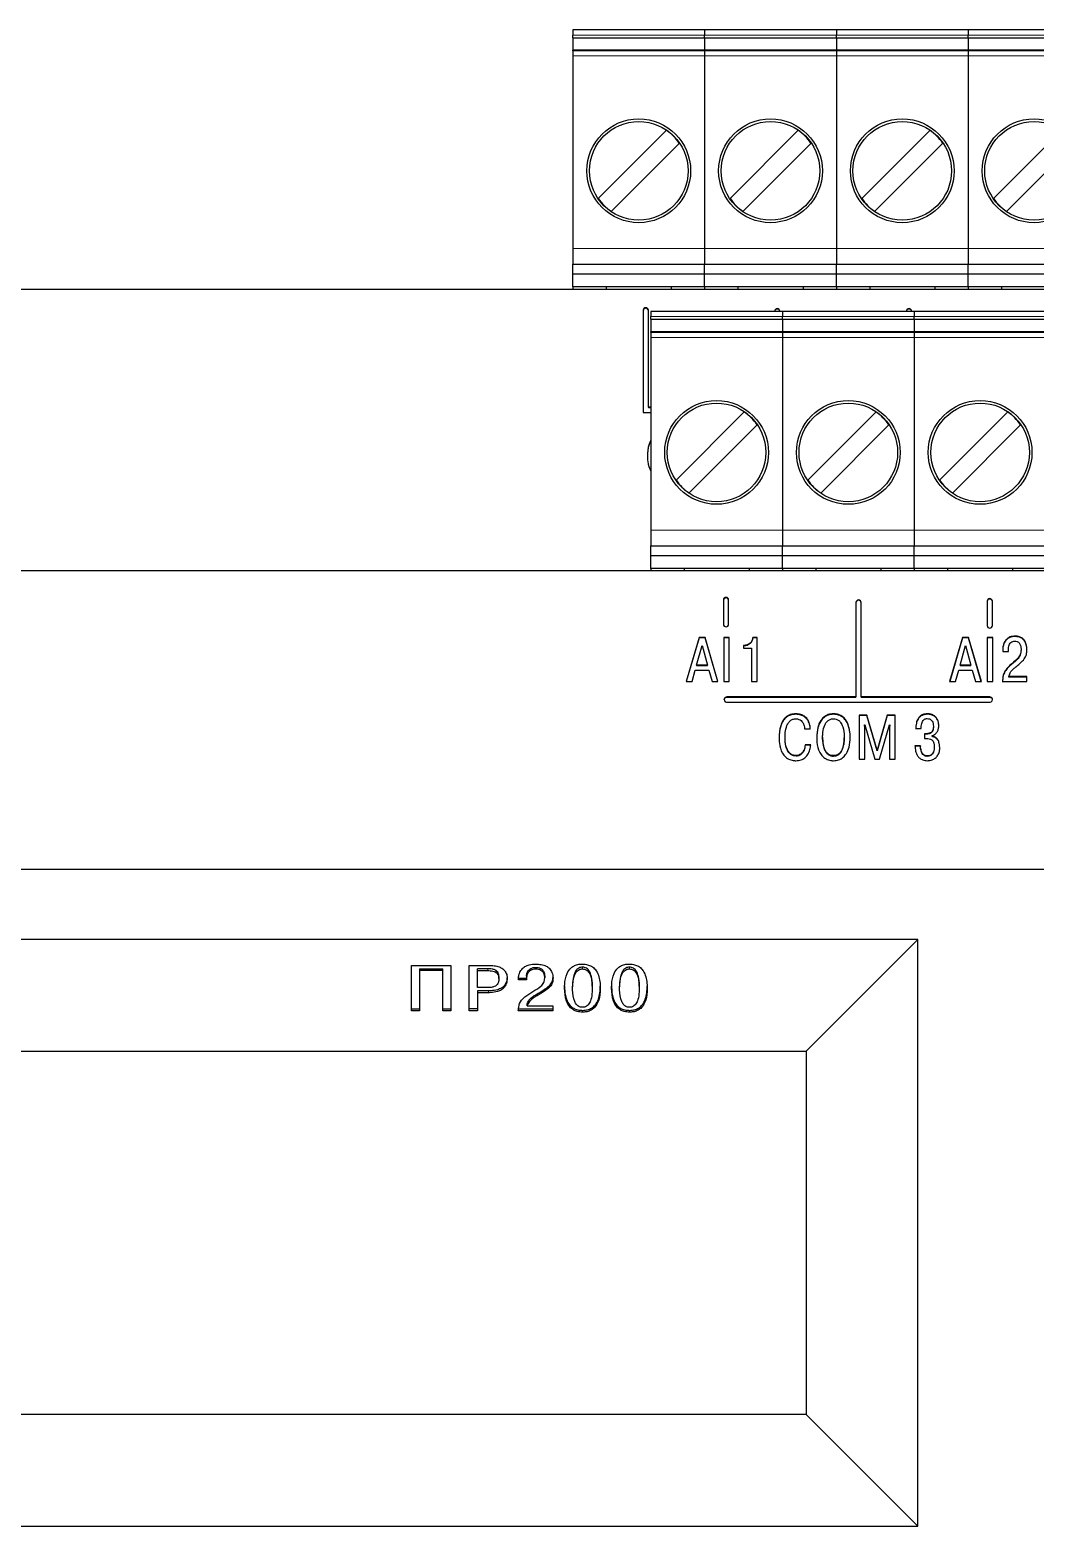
# Model space of a CAD drawing. Header units: millimetres. Extents: x 15 to 1184, y 5 to 836.
# Drawn here: x 596.87 to 604.62, y 660.74 to 672.27 of the extents above; entities that cross this region are included whole.
import ezdxf

# ---------------------------------------------------------------- set-up
doc = ezdxf.new("R2010")
doc.units = ezdxf.units.MM

msp = doc.modelspace()

# ---------------------------------------------------------------- linework, layer by layer
at = {"color": 7, "linetype": 'Continuous', "lineweight": 25}
for p, q in [((602.072, 672.269), (601.056, 672.269)), ((601.056, 672.269), (601.056, 672.229)), ((601.056, 672.209), (601.056, 672.229)), ((601.056, 672.209), (602.072, 672.209)), ((601.056, 672.209), (601.056, 672.113)), ((603.088, 672.269), (602.072, 672.269)), ((602.072, 672.269), (602.072, 672.229)), ((602.072, 672.209), (602.072, 672.229)), ((602.072, 672.209), (603.088, 672.209)), ((602.072, 672.209), (602.072, 672.113)), ((604.104, 672.269), (603.088, 672.269)), ((603.088, 672.269), (603.088, 672.229)), ((603.088, 672.209), (603.088, 672.229)), ((603.088, 672.209), (604.104, 672.209)), ((603.088, 672.209), (603.088, 672.113)), ((605.12, 672.269), (604.104, 672.269)), ((604.104, 672.269), (604.104, 672.229)), ((604.104, 672.209), (604.104, 672.229)), ((604.104, 672.209), (605.12, 672.209)), ((604.104, 672.209), (604.104, 672.113)), ((602.072, 672.113), (601.056, 672.113)), ((601.056, 672.108), (601.056, 672.113)), ((601.056, 672.108), (601.056, 672.068)), ((603.088, 672.113), (602.072, 672.113)), ((602.072, 672.108), (602.072, 672.113)), ((602.072, 672.108), (602.072, 672.068)), ((604.104, 672.113), (603.088, 672.113)), ((603.088, 672.108), (603.088, 672.113)), ((603.088, 672.108), (603.088, 672.068)), ((605.12, 672.113), (604.104, 672.113)), ((604.104, 672.108), (604.104, 672.113)), ((604.104, 672.108), (604.104, 672.068)), ((601.056, 672.068), (601.056, 670.583)), ((602.072, 672.068), (602.072, 670.583)), ((603.088, 672.068), (603.088, 670.583)), ((604.104, 672.068), (604.104, 670.583)), ((601.252, 670.969), (601.778, 671.495)), ((601.877, 671.396), (601.351, 670.87)), ((602.268, 670.969), (602.794, 671.495)), ((602.893, 671.396), (602.367, 670.87)), ((603.284, 670.969), (603.81, 671.495)), ((603.909, 671.396), (603.383, 670.87)), ((604.3, 670.969), (604.826, 671.495)), ((604.925, 671.396), (604.399, 670.87)), ((601.056, 670.583), (601.056, 670.463)), ((602.072, 670.583), (602.072, 670.463)), ((603.088, 670.583), (603.088, 670.463)), ((604.104, 670.583), (604.104, 670.463)), ((601.056, 670.463), (602.072, 670.463)), ((601.056, 670.389), (601.056, 670.463)), ((601.056, 670.389), (602.072, 670.389)), ((601.056, 670.289), (601.056, 670.389)), ((602.072, 670.463), (603.088, 670.463)), ((602.072, 670.389), (602.072, 670.463)), ((602.072, 670.389), (603.088, 670.389)), ((602.072, 670.289), (602.072, 670.389)), ((603.088, 670.463), (604.104, 670.463)), ((603.088, 670.389), (603.088, 670.463)), ((603.088, 670.389), (604.104, 670.389)), ((603.088, 670.289), (603.088, 670.389)), ((604.104, 670.463), (605.12, 670.463)), ((604.104, 670.389), (604.104, 670.463)), ((604.104, 670.389), (605.12, 670.389)), ((604.104, 670.289), (604.104, 670.389)), ((613.256, 670.269), (589.856, 670.269)), ((601.313, 670.289), (601.056, 670.289)), ((601.056, 670.289), (601.056, 670.269)), ((601.815, 670.289), (601.313, 670.289)), ((601.313, 670.289), (601.313, 670.269)), ((602.072, 670.289), (601.815, 670.289)), ((601.815, 670.289), (601.815, 670.269)), ((602.329, 670.289), (602.072, 670.289)), ((602.072, 670.289), (602.072, 670.269)), ((602.831, 670.289), (602.329, 670.289)), ((602.329, 670.289), (602.329, 670.269)), ((603.088, 670.289), (602.831, 670.289)), ((602.831, 670.289), (602.831, 670.269)), ((603.345, 670.289), (603.088, 670.289)), ((603.088, 670.289), (603.088, 670.269)), ((603.847, 670.289), (603.345, 670.289)), ((603.345, 670.289), (603.345, 670.269)), ((604.104, 670.289), (603.847, 670.289)), ((603.847, 670.289), (603.847, 670.269)), ((604.361, 670.289), (604.104, 670.289)), ((604.104, 670.289), (604.104, 670.269)), ((604.863, 670.289), (604.361, 670.289)), ((604.361, 670.289), (604.361, 670.269)), ((601.598, 670.108), (601.598, 669.321)), ((601.638, 669.361), (601.638, 670.108)), ((602.672, 670.099), (601.656, 670.099)), ((601.656, 670.099), (601.656, 670.059)), ((601.656, 670.039), (601.656, 670.059)), ((601.656, 670.039), (602.672, 670.039)), ((601.656, 670.039), (601.656, 669.943)), ((602.612, 670.101), (602.612, 670.099)), ((602.652, 670.099), (602.652, 670.101)), ((603.688, 670.099), (602.672, 670.099)), ((602.672, 670.099), (602.672, 670.059)), ((602.672, 670.039), (602.672, 670.059)), ((602.672, 670.039), (603.688, 670.039)), ((602.672, 670.039), (602.672, 669.943)), ((603.628, 670.101), (603.628, 670.099)), ((603.668, 670.099), (603.668, 670.101)), ((604.704, 670.099), (603.688, 670.099)), ((603.688, 670.099), (603.688, 670.059)), ((603.688, 670.039), (603.688, 670.059)), ((603.688, 670.039), (604.704, 670.039)), ((603.688, 670.039), (603.688, 669.943)), ((602.672, 669.943), (601.656, 669.943)), ((601.656, 669.938), (601.656, 669.943)), ((601.656, 669.938), (601.656, 669.898)), ((601.656, 669.898), (601.656, 668.413)), ((603.688, 669.943), (602.672, 669.943)), ((602.672, 669.938), (602.672, 669.943)), ((602.672, 669.938), (602.672, 669.898)), ((602.672, 669.898), (602.672, 668.413)), ((604.704, 669.943), (603.688, 669.943)), ((603.688, 669.938), (603.688, 669.943)), ((603.688, 669.938), (603.688, 669.898)), ((603.688, 669.898), (603.688, 668.413)), ((601.598, 669.321), (601.656, 669.321)), ((601.656, 669.361), (601.638, 669.361)), ((601.638, 669.361), (601.638, 669.357)), ((601.656, 669.357), (601.638, 669.357)), ((601.852, 668.799), (602.378, 669.325)), ((602.868, 668.799), (603.394, 669.325)), ((603.884, 668.799), (604.41, 669.325)), ((602.477, 669.226), (601.951, 668.7)), ((603.493, 669.226), (602.967, 668.7)), ((604.509, 669.226), (603.983, 668.7)), ((601.656, 668.413), (601.656, 668.293)), ((602.672, 668.413), (602.672, 668.293)), ((603.688, 668.413), (603.688, 668.293)), ((601.656, 668.293), (602.672, 668.293)), ((601.656, 668.219), (601.656, 668.293)), ((602.672, 668.293), (603.688, 668.293)), ((602.672, 668.219), (602.672, 668.293)), ((603.688, 668.293), (604.704, 668.293)), ((603.688, 668.219), (603.688, 668.293)), ((601.656, 668.219), (602.672, 668.219)), ((601.656, 668.119), (601.656, 668.219)), ((602.672, 668.219), (603.688, 668.219)), ((602.672, 668.119), (602.672, 668.219)), ((603.688, 668.219), (604.704, 668.219)), ((603.688, 668.119), (603.688, 668.219)), ((613.256, 668.099), (589.856, 668.099)), ((601.913, 668.119), (601.656, 668.119)), ((601.656, 668.119), (601.656, 668.099)), ((602.415, 668.119), (601.913, 668.119)), ((601.913, 668.119), (601.913, 668.099)), ((602.672, 668.119), (602.415, 668.119)), ((602.415, 668.119), (602.415, 668.099)), ((602.929, 668.119), (602.672, 668.119)), ((602.672, 668.119), (602.672, 668.099)), ((603.431, 668.119), (602.929, 668.119)), ((602.929, 668.119), (602.929, 668.099)), ((603.688, 668.119), (603.431, 668.119)), ((603.431, 668.119), (603.431, 668.099)), ((603.945, 668.119), (603.688, 668.119)), ((603.688, 668.119), (603.688, 668.099)), ((604.447, 668.119), (603.945, 668.119)), ((603.945, 668.119), (603.945, 668.099)), ((604.704, 668.119), (604.447, 668.119)), ((604.447, 668.119), (604.447, 668.099)), ((602.217, 667.876), (602.217, 667.689)), ((602.257, 667.689), (602.257, 667.876)), ((603.239, 667.856), (603.239, 667.128)), ((603.279, 667.128), (603.279, 667.856)), ((604.251, 667.866), (604.251, 667.679)), ((604.291, 667.679), (604.291, 667.866)), ((602.029, 667.587), (601.929, 667.247)), ((602.075, 667.587), (602.029, 667.587)), ((602.029, 667.587), (602.029, 667.584)), ((602.174, 667.247), (602.075, 667.587)), ((602.075, 667.587), (602.075, 667.584)), ((602.219, 667.587), (602.219, 667.247)), ((602.262, 667.587), (602.219, 667.587)), ((602.262, 667.247), (602.262, 667.587)), ((602.476, 667.587), (602.443, 667.587)), ((602.443, 667.587), (602.443, 667.584)), ((602.476, 667.247), (602.476, 667.587)), ((604.061, 667.587), (603.961, 667.247)), ((604.107, 667.587), (604.061, 667.587)), ((604.061, 667.587), (604.061, 667.584)), ((604.206, 667.247), (604.107, 667.587)), ((604.107, 667.587), (604.107, 667.584)), ((604.251, 667.587), (604.251, 667.247)), ((604.294, 667.587), (604.251, 667.587)), ((604.294, 667.247), (604.294, 667.587)), ((602.029, 667.584), (601.93, 667.247)), ((602.01, 667.373), (602.052, 667.526)), ((602.075, 667.584), (602.029, 667.584)), ((602.052, 667.526), (602.094, 667.373)), ((602.173, 667.247), (602.075, 667.584)), ((602.262, 667.584), (602.219, 667.584)), ((602.385, 667.526), (602.372, 667.526)), ((602.372, 667.526), (602.372, 667.503)), ((602.385, 667.523), (602.372, 667.523)), ((602.372, 667.503), (602.433, 667.503)), ((602.433, 667.503), (602.433, 667.247)), ((602.476, 667.584), (602.443, 667.584)), ((604.061, 667.584), (603.962, 667.247)), ((604.042, 667.373), (604.084, 667.526)), ((604.107, 667.584), (604.061, 667.584)), ((604.084, 667.526), (604.126, 667.373)), ((604.205, 667.247), (604.107, 667.584)), ((604.294, 667.584), (604.251, 667.584)), ((604.371, 667.489), (604.371, 667.479)), ((604.371, 667.479), (604.414, 667.479)), ((604.414, 667.479), (604.414, 667.493)), ((604.512, 667.494), (604.512, 667.49)), ((602.01, 667.373), (602.01, 667.37)), ((602.094, 667.373), (602.01, 667.373)), ((602.01, 667.37), (602.094, 667.37)), ((602.094, 667.37), (602.094, 667.373)), ((604.126, 667.373), (604.042, 667.373)), ((604.042, 667.373), (604.042, 667.37)), ((604.042, 667.37), (604.126, 667.37)), ((604.126, 667.37), (604.126, 667.373)), ((601.929, 667.247), (601.975, 667.247)), ((601.975, 667.247), (602, 667.335)), ((602, 667.335), (602.104, 667.335)), ((602.104, 667.335), (602.129, 667.247)), ((602.129, 667.247), (602.174, 667.247)), ((602.219, 667.247), (602.262, 667.247)), ((602.433, 667.247), (602.476, 667.247)), ((603.961, 667.247), (604.007, 667.247)), ((604.007, 667.247), (604.032, 667.335)), ((604.032, 667.335), (604.136, 667.335)), ((604.136, 667.335), (604.161, 667.247)), ((604.161, 667.247), (604.206, 667.247)), ((604.251, 667.247), (604.294, 667.247)), ((604.37, 667.247), (604.556, 667.247)), ((604.556, 667.285), (604.417, 667.285)), ((604.417, 667.282), (604.417, 667.285)), ((604.556, 667.282), (604.417, 667.282)), ((604.556, 667.247), (604.556, 667.285)), ((603.239, 667.128), (602.241, 667.128)), ((603.239, 667.124), (603.239, 667.128)), ((604.273, 667.128), (603.279, 667.128)), ((603.279, 667.128), (603.279, 667.124)), ((603.239, 667.124), (602.241, 667.124)), ((602.241, 667.088), (604.273, 667.088)), ((604.273, 667.124), (603.279, 667.124)), ((603.324, 666.988), (603.263, 666.988)), ((603.263, 666.988), (603.263, 666.648)), ((603.324, 666.985), (603.263, 666.985)), ((603.307, 666.895), (603.305, 666.913)), ((603.305, 666.913), (603.307, 666.913)), ((603.305, 666.913), (603.305, 666.91)), ((603.307, 666.891), (603.305, 666.91)), ((603.307, 666.913), (603.384, 666.648)), ((603.402, 666.717), (603.324, 666.988)), ((603.324, 666.988), (603.324, 666.985)), ((603.402, 666.714), (603.324, 666.985)), ((603.48, 666.988), (603.402, 666.717)), ((603.48, 666.985), (603.402, 666.714)), ((603.42, 666.648), (603.497, 666.913)), ((603.541, 666.988), (603.48, 666.988)), ((603.48, 666.988), (603.48, 666.985)), ((603.541, 666.985), (603.48, 666.985)), ((603.497, 666.913), (603.499, 666.913)), ((603.499, 666.913), (603.497, 666.895)), ((603.499, 666.91), (603.497, 666.891)), ((603.499, 666.913), (603.499, 666.91)), ((603.541, 666.648), (603.541, 666.988)), ((603.836, 666.903), (603.836, 666.899)), ((602.646, 666.812), (602.646, 666.808)), ((602.692, 666.81), (602.692, 666.814)), ((602.843, 666.883), (602.887, 666.883)), ((602.936, 666.818), (602.936, 666.814)), ((602.982, 666.818), (602.982, 666.814)), ((603.149, 666.818), (603.149, 666.814)), ((603.307, 666.648), (603.307, 666.895)), ((603.497, 666.895), (603.497, 666.648)), ((603.7, 666.884), (603.742, 666.884)), ((603.778, 666.844), (603.768, 666.844)), ((603.768, 666.844), (603.768, 666.807)), ((603.778, 666.841), (603.768, 666.841)), ((603.768, 666.807), (603.793, 666.807)), ((603.827, 666.827), (603.827, 666.83)), ((603.827, 666.827), (603.827, 666.823)), ((602.891, 666.76), (602.847, 666.76)), ((602.847, 666.76), (602.847, 666.757)), ((602.891, 666.757), (602.847, 666.757)), ((603.402, 666.717), (603.402, 666.714)), ((603.737, 666.751), (603.694, 666.751)), ((603.737, 666.748), (603.694, 666.748)), ((603.737, 666.751), (603.737, 666.748)), ((603.843, 666.746), (603.843, 666.742)), ((603.263, 666.648), (603.307, 666.648)), ((603.384, 666.648), (603.42, 666.648)), ((603.497, 666.648), (603.541, 666.648)), ((611.056, 665.799), (589.856, 665.799)), ((603.716, 665.259), (589.996, 665.259)), ((602.856, 664.399), (603.716, 665.259)), ((603.716, 660.739), (603.716, 665.259)), ((599.811, 665.059), (600.114, 665.059)), ((599.811, 664.71), (599.811, 665.059)), ((600.114, 665.059), (600.114, 664.71)), ((600.257, 665.059), (600.408, 665.059)), ((600.257, 664.71), (600.257, 665.059)), ((599.874, 665.034), (600.052, 665.034)), ((599.874, 665.034), (599.874, 665.02)), ((599.874, 665.02), (599.874, 664.71)), ((600.052, 665.02), (599.874, 665.02)), ((600.052, 665.02), (600.052, 665.034)), ((600.052, 664.71), (600.052, 665.02)), ((600.399, 665.034), (600.319, 665.034)), ((600.319, 665.02), (600.319, 665.034)), ((600.319, 664.888), (600.319, 665.02)), ((600.319, 665.02), (600.399, 665.02)), ((600.485, 664.958), (600.485, 664.972)), ((600.637, 664.962), (600.698, 664.962)), ((600.637, 664.948), (600.637, 664.958)), ((600.698, 664.948), (600.637, 664.948)), ((600.698, 664.977), (600.698, 664.963)), ((600.698, 664.963), (600.698, 664.948)), ((600.839, 664.977), (600.839, 664.963)), ((600.399, 664.888), (600.319, 664.888)), ((600.404, 664.863), (600.319, 664.863)), ((600.319, 664.863), (600.319, 664.849)), ((600.404, 664.849), (600.319, 664.849)), ((600.319, 664.849), (600.319, 664.71)), ((601.054, 664.884), (601.054, 664.899)), ((601.205, 664.899), (601.205, 664.884)), ((601.416, 664.884), (601.416, 664.899)), ((601.567, 664.899), (601.567, 664.884)), ((599.811, 664.724), (599.874, 664.724)), ((599.874, 664.71), (599.811, 664.71)), ((600.052, 664.724), (600.114, 664.724)), ((600.114, 664.71), (600.052, 664.71)), ((600.319, 664.724), (600.257, 664.724)), ((600.319, 664.71), (600.257, 664.71)), ((600.635, 664.724), (600.901, 664.724)), ((600.901, 664.71), (600.635, 664.71)), ((600.703, 664.749), (600.703, 664.763)), ((600.703, 664.749), (600.901, 664.749)), ((600.901, 664.749), (600.901, 664.71)), ((590.856, 664.399), (602.856, 664.399)), ((602.856, 664.399), (602.856, 661.599)), ((602.856, 661.599), (590.856, 661.599)), ((603.716, 660.739), (602.856, 661.599)), ((589.996, 660.739), (603.716, 660.739))]:
    msp.add_line(p, q, dxfattribs=at)
at = {"color": 8, "linetype": 'Continuous', "lineweight": 18}
for p, q in [((601.056, 672.229), (602.072, 672.229)), ((602.072, 672.229), (603.088, 672.229)), ((603.088, 672.229), (604.104, 672.229)), ((604.104, 672.229), (605.12, 672.229)), ((602.072, 672.108), (601.056, 672.108)), ((603.088, 672.108), (602.072, 672.108)), ((604.104, 672.108), (603.088, 672.108)), ((605.12, 672.108), (604.104, 672.108)), ((601.056, 672.068), (602.072, 672.068)), ((602.072, 672.068), (603.088, 672.068)), ((603.088, 672.068), (604.104, 672.068)), ((604.104, 672.068), (605.12, 672.068)), ((602.072, 670.583), (601.056, 670.583)), ((603.088, 670.583), (602.072, 670.583)), ((604.104, 670.583), (603.088, 670.583)), ((605.12, 670.583), (604.104, 670.583)), ((601.656, 670.059), (602.672, 670.059)), ((602.672, 670.059), (603.688, 670.059)), ((603.688, 670.059), (604.704, 670.059)), ((602.672, 669.938), (601.656, 669.938)), ((601.656, 669.898), (602.672, 669.898)), ((603.688, 669.938), (602.672, 669.938)), ((602.672, 669.898), (603.688, 669.898)), ((604.704, 669.938), (603.688, 669.938)), ((603.688, 669.898), (604.704, 669.898)), ((602.672, 668.413), (601.656, 668.413)), ((603.688, 668.413), (602.672, 668.413)), ((604.704, 668.413), (603.688, 668.413)), ((604.465, 667.597), (604.465, 667.594)), ((602.385, 667.526), (602.385, 667.523)), ((604.426, 667.372), (604.426, 667.369)), ((602.241, 667.128), (602.241, 667.124)), ((604.273, 667.128), (604.273, 667.124)), ((602.774, 666.998), (602.774, 666.995)), ((603.065, 666.998), (603.065, 666.995)), ((603.79, 666.998), (603.79, 666.995)), ((603.778, 666.844), (603.778, 666.841)), ((602.777, 666.676), (602.777, 666.672)), ((603.065, 666.672), (603.065, 666.676)), ((603.788, 666.674), (603.788, 666.67)), ((600.399, 665.02), (600.399, 665.034)), ((600.769, 665.044), (600.769, 665.03)), ((601.13, 665.032), (601.13, 665.046)), ((601.492, 665.032), (601.492, 665.046)), ((600.404, 664.863), (600.404, 664.849)), ((600.78, 664.84), (600.78, 664.826)), ((601.13, 664.699), (601.13, 664.713)), ((601.492, 664.699), (601.492, 664.713))]:
    msp.add_line(p, q, dxfattribs=at)
at = {"color": 7, "linetype": 'Continuous', "lineweight": 25}
for centre, radius in [((601.564, 671.183), 0.4), ((601.564, 671.183), 0.38), ((602.58, 671.183), 0.4), ((602.58, 671.183), 0.38), ((603.596, 671.183), 0.4), ((603.596, 671.183), 0.38), ((604.612, 671.183), 0.4), ((604.612, 671.183), 0.38), ((602.164, 669.013), 0.4), ((602.164, 669.013), 0.38), ((603.18, 669.013), 0.4), ((603.18, 669.013), 0.38), ((604.196, 669.013), 0.4), ((604.196, 669.013), 0.38)]:
    msp.add_circle(centre, radius, dxfattribs=at)
for centre, radius, start, end in [((601.564, 671.183), 0.378, 34.3365, 55.6635), ((602.58, 671.183), 0.378, 34.3365, 55.6635), ((603.596, 671.183), 0.378, 34.3365, 55.6635), ((601.564, 671.183), 0.378, 214.3365, 235.6635), ((602.58, 671.183), 0.378, 214.3365, 235.6635), ((603.596, 671.183), 0.378, 214.3365, 235.6635), ((604.612, 671.183), 0.378, 214.3365, 235.6635), ((601.618, 670.108), 0.02, 0.7069, 179.2931), ((601.618, 670.104), 0.02, 0.7069, 179.2931), ((602.632, 670.101), 0.02, 0.7084, 179.2916), ((602.632, 670.098), 0.02, 2.9089, 177.0911), ((603.648, 670.101), 0.02, 0.7083, 179.2917), ((603.648, 670.098), 0.02, 2.9091, 177.0909), ((602.164, 669.013), 0.378, 34.3365, 55.6635), ((603.18, 669.013), 0.378, 34.3365, 55.6635), ((604.196, 669.013), 0.378, 34.3365, 55.6635), ((602.164, 669.013), 0.378, 214.3365, 235.6635), ((603.18, 669.013), 0.378, 214.3365, 235.6635), ((604.196, 669.013), 0.378, 214.3365, 235.6635), ((602.237, 667.876), 0.02, 0.7076, 179.2924), ((602.237, 667.872), 0.02, 0.7055, 179.2945), ((603.259, 667.856), 0.02, 0.7057, 179.2943), ((603.259, 667.853), 0.02, 0.7079, 179.2921), ((604.271, 667.866), 0.02, 0.7061, 179.2939), ((604.271, 667.863), 0.02, 0.7054, 179.2946), ((602.237, 667.689), 0.02, 180.7062, 359.2938), ((604.271, 667.679), 0.02, 180.7075, 359.2925), ((602.241, 667.108), 0.0197, 89.2947, 270.7053), ((604.273, 667.108), 0.0197, 269.2948, 90.7052), ((602.241, 667.104), 0.0199, 89.5896, 174.4791), ((604.273, 667.104), 0.0199, 5.5207, 90.4105)]:
    msp.add_arc(centre, radius, start, end, dxfattribs=at)
for points, knots in [([(601.656, 669.105), (601.652, 669.095), (601.632, 669.058), (601.631, 669.014), (601.631, 668.982)], [0, 0, 0, 0, 0.251239, 1, 1, 1, 1]), ([(601.656, 669.101), (601.652, 669.092), (601.632, 669.054), (601.631, 669.011), (601.631, 668.979)], [0, 0, 0, 0, 0.251241, 1, 1, 1, 1]), ([(601.631, 668.982), (601.631, 668.969), (601.632, 668.929), (601.647, 668.892), (601.656, 668.868)], [0, 0, 0, 0, 0.334356, 1, 1, 1, 1]), ([(602.443, 667.587), (602.441, 667.578), (602.438, 667.562), (602.425, 667.543), (602.409, 667.531), (602.395, 667.527), (602.387, 667.527), (602.385, 667.526)], [0, 0, 0, 0, 0.29001, 0.530359, 0.732827, 0.936018, 1, 1, 1, 1]), ([(604.465, 667.597), (604.452, 667.596), (604.429, 667.595), (604.403, 667.578), (604.384, 667.554), (604.373, 667.524), (604.371, 667.5), (604.371, 667.489)], [0, 0, 0, 0, 0.241965, 0.402933, 0.56376, 0.792769, 1, 1, 1, 1]), ([(604.465, 667.594), (604.452, 667.593), (604.429, 667.591), (604.403, 667.575), (604.384, 667.551), (604.373, 667.52), (604.371, 667.497), (604.371, 667.486)], [0, 0, 0, 0, 0.2419642, 0.4029326, 0.5637592, 0.792773, 1, 1, 1, 1]), ([(604.557, 667.494), (604.556, 667.508), (604.555, 667.531), (604.542, 667.562), (604.523, 667.582), (604.497, 667.595), (604.477, 667.597), (604.465, 667.597)], [0, 0, 0, 0, 0.255645, 0.458154, 0.618579, 0.77917, 1, 1, 1, 1]), ([(604.557, 667.491), (604.556, 667.504), (604.555, 667.528), (604.542, 667.558), (604.523, 667.578), (604.497, 667.592), (604.477, 667.593), (604.465, 667.594)], [0, 0, 0, 0, 0.2556488, 0.4581526, 0.618581, 0.7791711, 1, 1, 1, 1]), ([(602.443, 667.584), (602.441, 667.575), (602.438, 667.559), (602.425, 667.54), (602.409, 667.528), (602.395, 667.523), (602.387, 667.523), (602.385, 667.523)], [0, 0, 0, 0, 0.290017, 0.530358, 0.73283, 0.936018, 1, 1, 1, 1]), ([(604.414, 667.493), (604.415, 667.505), (604.416, 667.522), (604.427, 667.543), (604.44, 667.554), (604.453, 667.559), (604.461, 667.559), (604.464, 667.559)], [0, 0, 0, 0, 0.37514, 0.560299, 0.747102, 0.909682, 1, 1, 1, 1]), ([(604.512, 667.494), (604.511, 667.48), (604.509, 667.453), (604.475, 667.411), (604.446, 667.388), (604.426, 667.372)], [0, 0, 0, 0, 0.260104, 0.522331, 1, 1, 1, 1]), ([(604.512, 667.49), (604.511, 667.477), (604.509, 667.449), (604.475, 667.408), (604.446, 667.384), (604.426, 667.369)], [0, 0, 0, 0, 0.260109, 0.522336, 1, 1, 1, 1]), ([(604.464, 667.559), (604.47, 667.559), (604.48, 667.558), (604.493, 667.55), (604.503, 667.538), (604.511, 667.518), (604.512, 667.503), (604.512, 667.494)], [0, 0, 0, 0, 0.193953, 0.338307, 0.48231, 0.710296, 1, 1, 1, 1]), ([(604.471, 667.36), (604.481, 667.368), (604.502, 667.385), (604.531, 667.412), (604.553, 667.445), (604.557, 667.475), (604.557, 667.491), (604.557, 667.494)], [0, 0, 0, 0, 0.237044, 0.474418, 0.714787, 0.934938, 1, 1, 1, 1]), ([(604.426, 667.372), (604.417, 667.363), (604.398, 667.345), (604.375, 667.306), (604.37, 667.271), (604.37, 667.25), (604.37, 667.247)], [0, 0, 0, 0, 0.27741, 0.557722, 0.926688, 1, 1, 1, 1]), ([(604.426, 667.369), (604.417, 667.36), (604.398, 667.341), (604.375, 667.303), (604.37, 667.268), (604.37, 667.247), (604.37, 667.243)], [0, 0, 0, 0, 0.277413, 0.557723, 0.926683, 1, 1, 1, 1]), ([(604.417, 667.285), (604.42, 667.295), (604.427, 667.319), (604.45, 667.342), (604.466, 667.355), (604.471, 667.36)], [0, 0, 0, 0, 0.334682, 0.788865, 1, 1, 1, 1]), ([(602.774, 666.998), (602.761, 666.997), (602.735, 666.995), (602.703, 666.978), (602.675, 666.948), (602.65, 666.893), (602.648, 666.844), (602.646, 666.812)], [0, 0, 0, 0, 0.157456, 0.291198, 0.424778, 0.626449, 1, 1, 1, 1]), ([(602.774, 666.995), (602.761, 666.994), (602.735, 666.992), (602.703, 666.975), (602.675, 666.945), (602.65, 666.889), (602.648, 666.84), (602.646, 666.808)], [0, 0, 0, 0, 0.157456, 0.291197, 0.424776, 0.626447, 1, 1, 1, 1]), ([(602.692, 666.814), (602.693, 666.827), (602.693, 666.859), (602.702, 666.9), (602.718, 666.932), (602.736, 666.95), (602.755, 666.959), (602.769, 666.959), (602.774, 666.96)], [0, 0, 0, 0, 0.212752, 0.513516, 0.664217, 0.788409, 0.913465, 1, 1, 1, 1]), ([(602.887, 666.883), (602.886, 666.896), (602.883, 666.922), (602.867, 666.957), (602.843, 666.981), (602.811, 666.996), (602.788, 666.997), (602.774, 666.998)], [0, 0, 0, 0, 0.22015, 0.442087, 0.61102, 0.779841, 1, 1, 1, 1]), ([(602.887, 666.879), (602.886, 666.893), (602.883, 666.919), (602.867, 666.953), (602.843, 666.977), (602.811, 666.992), (602.788, 666.994), (602.774, 666.995)], [0, 0, 0, 0, 0.220153, 0.442087, 0.611022, 0.779841, 1, 1, 1, 1]), ([(602.774, 666.96), (602.783, 666.959), (602.798, 666.958), (602.816, 666.947), (602.831, 666.93), (602.84, 666.908), (602.842, 666.891), (602.843, 666.883)], [0, 0, 0, 0, 0.217933, 0.381432, 0.54471, 0.791574, 1, 1, 1, 1]), ([(603.065, 666.998), (603.052, 666.997), (603.024, 666.995), (602.99, 666.975), (602.961, 666.941), (602.94, 666.888), (602.937, 666.843), (602.936, 666.818)], [0, 0, 0, 0, 0.16112, 0.323351, 0.464299, 0.69287, 1, 1, 1, 1]), ([(603.065, 666.995), (603.052, 666.994), (603.024, 666.992), (602.99, 666.971), (602.961, 666.937), (602.94, 666.884), (602.937, 666.84), (602.936, 666.814)], [0, 0, 0, 0, 0.16112, 0.32335, 0.4643, 0.692868, 1, 1, 1, 1]), ([(602.982, 666.818), (602.982, 666.831), (602.983, 666.862), (602.992, 666.903), (603.01, 666.934), (603.028, 666.951), (603.048, 666.959), (603.06, 666.96), (603.065, 666.96)], [0, 0, 0, 0, 0.2165056, 0.518227, 0.6691615, 0.7953601, 0.9222876, 1, 1, 1, 1]), ([(603.195, 666.818), (603.194, 666.831), (603.193, 666.871), (603.179, 666.923), (603.149, 666.968), (603.116, 666.99), (603.086, 666.998), (603.07, 666.998), (603.065, 666.998)], [0, 0, 0, 0, 0.159433, 0.481988, 0.642028, 0.803299, 0.946149, 1, 1, 1, 1]), ([(603.195, 666.814), (603.194, 666.827), (603.193, 666.867), (603.179, 666.92), (603.149, 666.964), (603.116, 666.987), (603.086, 666.994), (603.07, 666.995), (603.065, 666.995)], [0, 0, 0, 0, 0.159436, 0.481988, 0.642029, 0.803298, 0.946149, 1, 1, 1, 1]), ([(603.065, 666.96), (603.072, 666.959), (603.087, 666.958), (603.107, 666.948), (603.125, 666.928), (603.143, 666.888), (603.148, 666.848), (603.149, 666.821), (603.149, 666.818)], [0, 0, 0, 0, 0.109157, 0.23843, 0.352102, 0.553649, 0.949617, 1, 1, 1, 1]), ([(603.79, 666.998), (603.778, 666.997), (603.757, 666.996), (603.732, 666.98), (603.714, 666.958), (603.702, 666.925), (603.701, 666.899), (603.7, 666.884)], [0, 0, 0, 0, 0.2184845, 0.3672791, 0.5159062, 0.7351368, 1, 1, 1, 1]), ([(603.79, 666.995), (603.778, 666.994), (603.757, 666.992), (603.732, 666.977), (603.714, 666.955), (603.702, 666.922), (603.701, 666.895), (603.7, 666.881)], [0, 0, 0, 0, 0.218484, 0.36728, 0.515907, 0.735137, 1, 1, 1, 1]), ([(603.742, 666.884), (603.742, 666.898), (603.743, 666.916), (603.751, 666.94), (603.76, 666.952), (603.771, 666.959), (603.781, 666.962), (603.787, 666.962), (603.789, 666.962)], [0, 0, 0, 0, 0.389659, 0.551237, 0.714651, 0.829088, 0.943094, 1, 1, 1, 1]), ([(603.836, 666.903), (603.836, 666.893), (603.835, 666.878), (603.824, 666.86), (603.811, 666.85), (603.795, 666.845), (603.784, 666.844), (603.778, 666.844)], [0, 0, 0, 0, 0.32027, 0.482449, 0.645261, 0.83502, 1, 1, 1, 1]), ([(603.836, 666.899), (603.836, 666.889), (603.835, 666.874), (603.824, 666.856), (603.811, 666.846), (603.795, 666.841), (603.784, 666.841), (603.778, 666.841)], [0, 0, 0, 0, 0.3202695, 0.4824482, 0.6452642, 0.8350198, 1, 1, 1, 1]), ([(603.789, 666.962), (603.795, 666.961), (603.805, 666.96), (603.818, 666.953), (603.828, 666.941), (603.835, 666.924), (603.836, 666.91), (603.836, 666.903)], [0, 0, 0, 0, 0.207032, 0.361828, 0.516316, 0.748407, 1, 1, 1, 1]), ([(603.878, 666.905), (603.877, 666.918), (603.875, 666.941), (603.86, 666.969), (603.84, 666.987), (603.815, 666.997), (603.798, 666.998), (603.79, 666.998)], [0, 0, 0, 0, 0.2777089, 0.4673215, 0.6581952, 0.8260804, 1, 1, 1, 1]), ([(603.878, 666.901), (603.877, 666.915), (603.875, 666.937), (603.86, 666.966), (603.84, 666.984), (603.815, 666.993), (603.798, 666.994), (603.79, 666.995)], [0, 0, 0, 0, 0.277713, 0.46732, 0.658197, 0.82608, 1, 1, 1, 1]), ([(603.827, 666.83), (603.833, 666.833), (603.847, 666.838), (603.862, 666.853), (603.873, 666.874), (603.877, 666.892), (603.878, 666.902), (603.878, 666.905)], [0, 0, 0, 0, 0.2072, 0.4355214, 0.6618098, 0.9242748, 1, 1, 1, 1]), ([(602.646, 666.812), (602.647, 666.799), (602.648, 666.759), (602.662, 666.707), (602.695, 666.664), (602.727, 666.644), (602.756, 666.638), (602.771, 666.637), (602.775, 666.637)], [0, 0, 0, 0, 0.162917, 0.493076, 0.6511, 0.810156, 0.95401, 1, 1, 1, 1]), ([(602.777, 666.676), (602.77, 666.676), (602.756, 666.678), (602.736, 666.688), (602.717, 666.707), (602.698, 666.745), (602.693, 666.783), (602.692, 666.809), (602.692, 666.814)], [0, 0, 0, 0, 0.1117059, 0.2326421, 0.3572115, 0.5640235, 0.9216427, 1, 1, 1, 1]), ([(602.777, 666.672), (602.77, 666.673), (602.756, 666.674), (602.736, 666.685), (602.717, 666.704), (602.698, 666.741), (602.693, 666.78), (602.692, 666.806), (602.692, 666.81)], [0, 0, 0, 0, 0.111706, 0.232642, 0.357208, 0.56402, 0.921639, 1, 1, 1, 1]), ([(602.936, 666.818), (602.936, 666.805), (602.937, 666.765), (602.95, 666.712), (602.982, 666.667), (603.015, 666.645), (603.045, 666.638), (603.061, 666.637), (603.065, 666.637)], [0, 0, 0, 0, 0.159169, 0.48145, 0.642565, 0.804594, 0.95323, 1, 1, 1, 1]), ([(603.065, 666.676), (603.058, 666.676), (603.044, 666.677), (603.024, 666.688), (603.005, 666.708), (602.987, 666.748), (602.982, 666.788), (602.982, 666.815), (602.982, 666.818)], [0, 0, 0, 0, 0.108979, 0.240589, 0.354471, 0.55434, 0.950522, 1, 1, 1, 1]), ([(602.982, 666.814), (602.982, 666.801), (602.983, 666.77), (602.992, 666.73), (603.009, 666.698), (603.028, 666.681), (603.047, 666.673), (603.06, 666.673), (603.065, 666.672)], [0, 0, 0, 0, 0.2162227, 0.5153384, 0.6660395, 0.7917995, 0.9182551, 1, 1, 1, 1]), ([(603.065, 666.637), (603.079, 666.638), (603.106, 666.641), (603.141, 666.661), (603.17, 666.695), (603.191, 666.748), (603.193, 666.792), (603.195, 666.818)], [0, 0, 0, 0, 0.161057, 0.322666, 0.47136, 0.689567, 1, 1, 1, 1]), ([(603.149, 666.818), (603.148, 666.805), (603.147, 666.773), (603.138, 666.733), (603.121, 666.702), (603.103, 666.685), (603.083, 666.677), (603.07, 666.676), (603.065, 666.676)], [0, 0, 0, 0, 0.216243, 0.515383, 0.666078, 0.791829, 0.918276, 1, 1, 1, 1]), ([(603.065, 666.672), (603.072, 666.673), (603.087, 666.674), (603.107, 666.684), (603.126, 666.704), (603.144, 666.745), (603.148, 666.784), (603.149, 666.811), (603.149, 666.814)], [0, 0, 0, 0, 0.1089898, 0.2405349, 0.3543873, 0.554258, 0.9505134, 1, 1, 1, 1]), ([(603.793, 666.807), (603.8, 666.807), (603.811, 666.806), (603.825, 666.798), (603.835, 666.787), (603.842, 666.769), (603.843, 666.754), (603.843, 666.746)], [0, 0, 0, 0, 0.221731, 0.36841, 0.515276, 0.714019, 1, 1, 1, 1]), ([(603.885, 666.742), (603.884, 666.756), (603.883, 666.777), (603.869, 666.803), (603.85, 666.82), (603.835, 666.824), (603.827, 666.827)], [0, 0, 0, 0, 0.359749, 0.572495, 0.78634, 1, 1, 1, 1]), ([(603.885, 666.739), (603.884, 666.752), (603.883, 666.774), (603.869, 666.8), (603.85, 666.816), (603.835, 666.821), (603.827, 666.823)], [0, 0, 0, 0, 0.359755, 0.572499, 0.786344, 1, 1, 1, 1]), ([(602.775, 666.637), (602.789, 666.638), (602.813, 666.64), (602.845, 666.657), (602.869, 666.684), (602.885, 666.72), (602.889, 666.748), (602.891, 666.76)], [0, 0, 0, 0, 0.213938, 0.38359, 0.553152, 0.797579, 1, 1, 1, 1]), ([(602.847, 666.76), (602.845, 666.747), (602.842, 666.725), (602.826, 666.699), (602.808, 666.683), (602.791, 666.676), (602.78, 666.676), (602.777, 666.676)], [0, 0, 0, 0, 0.3323411, 0.5595011, 0.7392314, 0.9199788, 1, 1, 1, 1]), ([(602.847, 666.757), (602.845, 666.744), (602.842, 666.721), (602.826, 666.695), (602.808, 666.679), (602.791, 666.673), (602.78, 666.672), (602.777, 666.672)], [0, 0, 0, 0, 0.332347, 0.559501, 0.739231, 0.919978, 1, 1, 1, 1]), ([(603.694, 666.751), (603.695, 666.738), (603.697, 666.711), (603.71, 666.678), (603.73, 666.654), (603.757, 666.64), (603.778, 666.638), (603.79, 666.637)], [0, 0, 0, 0, 0.236475, 0.474853, 0.631881, 0.789299, 1, 1, 1, 1]), ([(603.788, 666.674), (603.783, 666.674), (603.773, 666.675), (603.76, 666.683), (603.748, 666.698), (603.739, 666.722), (603.737, 666.741), (603.737, 666.751)], [0, 0, 0, 0, 0.141319, 0.279223, 0.438663, 0.692124, 1, 1, 1, 1]), ([(603.788, 666.67), (603.783, 666.671), (603.773, 666.672), (603.76, 666.68), (603.748, 666.695), (603.739, 666.718), (603.737, 666.737), (603.737, 666.748)], [0, 0, 0, 0, 0.14132, 0.279221, 0.438668, 0.692129, 1, 1, 1, 1]), ([(603.843, 666.746), (603.842, 666.732), (603.841, 666.713), (603.829, 666.691), (603.817, 666.68), (603.802, 666.675), (603.792, 666.674), (603.788, 666.674)], [0, 0, 0, 0, 0.39143, 0.555676, 0.721214, 0.86992, 1, 1, 1, 1]), ([(603.843, 666.742), (603.842, 666.729), (603.841, 666.71), (603.829, 666.688), (603.817, 666.677), (603.802, 666.671), (603.792, 666.671), (603.788, 666.67)], [0, 0, 0, 0, 0.391435, 0.55568, 0.721213, 0.869921, 1, 1, 1, 1]), ([(603.79, 666.637), (603.803, 666.638), (603.824, 666.64), (603.852, 666.656), (603.872, 666.679), (603.884, 666.709), (603.885, 666.731), (603.885, 666.742)], [0, 0, 0, 0, 0.227859, 0.403719, 0.580117, 0.787584, 1, 1, 1, 1]), ([(600.408, 665.059), (600.422, 665.059), (600.449, 665.058), (600.486, 665.05), (600.516, 665.034), (600.538, 665.011), (600.548, 664.984), (600.549, 664.966), (600.549, 664.959)], [0, 0, 0, 0, 0.175698, 0.35249, 0.504818, 0.657227, 0.870866, 1, 1, 1, 1]), ([(600.637, 664.958), (600.637, 664.968), (600.639, 664.992), (600.654, 665.025), (600.685, 665.051), (600.723, 665.067), (600.754, 665.069), (600.771, 665.07)], [0, 0, 0, 0, 0.171858, 0.445868, 0.610963, 0.776564, 1, 1, 1, 1]), ([(600.771, 665.07), (600.785, 665.069), (600.812, 665.068), (600.85, 665.056), (600.879, 665.035), (600.899, 665.003), (600.901, 664.978), (600.903, 664.964)], [0, 0, 0, 0, 0.178767, 0.35895, 0.530883, 0.731728, 1, 1, 1, 1]), ([(600.992, 664.884), (600.992, 664.894), (600.993, 664.932), (601.002, 664.986), (601.034, 665.036), (601.068, 665.059), (601.099, 665.069), (601.12, 665.069), (601.13, 665.07)], [0, 0, 0, 0, 0.121771, 0.491675, 0.696658, 0.805982, 0.915938, 1, 1, 1, 1]), ([(601.13, 665.07), (601.143, 665.069), (601.168, 665.067), (601.203, 665.053), (601.234, 665.025), (601.263, 664.968), (601.266, 664.918), (601.267, 664.884)], [0, 0, 0, 0, 0.123384, 0.22811, 0.357075, 0.568465, 1, 1, 1, 1]), ([(601.354, 664.884), (601.355, 664.894), (601.355, 664.932), (601.365, 664.986), (601.396, 665.036), (601.43, 665.059), (601.461, 665.069), (601.483, 665.069), (601.492, 665.07)], [0, 0, 0, 0, 0.121771, 0.491675, 0.696658, 0.805982, 0.915938, 1, 1, 1, 1]), ([(601.492, 665.07), (601.506, 665.069), (601.531, 665.067), (601.565, 665.053), (601.596, 665.025), (601.625, 664.968), (601.628, 664.918), (601.629, 664.884)], [0, 0, 0, 0, 0.1233842, 0.2281097, 0.3570745, 0.5684646, 1, 1, 1, 1]), ([(600.485, 664.972), (600.485, 664.982), (600.484, 664.996), (600.471, 665.014), (600.455, 665.026), (600.429, 665.033), (600.41, 665.033), (600.399, 665.034)], [0, 0, 0, 0, 0.284751, 0.43687, 0.590037, 0.760578, 1, 1, 1, 1]), ([(600.399, 665.02), (600.412, 665.019), (600.433, 665.018), (600.458, 665.01), (600.474, 664.998), (600.484, 664.98), (600.485, 664.966), (600.485, 664.958)], [0, 0, 0, 0, 0.284898, 0.435599, 0.587251, 0.7606613, 1, 1, 1, 1]), ([(600.485, 664.958), (600.485, 664.948), (600.484, 664.933), (600.474, 664.913), (600.459, 664.9), (600.437, 664.891), (600.416, 664.889), (600.402, 664.889), (600.399, 664.888)], [0, 0, 0, 0, 0.267286, 0.440942, 0.582676, 0.724465, 0.932939, 1, 1, 1, 1]), ([(600.549, 664.973), (600.548, 664.964), (600.547, 664.941), (600.534, 664.909), (600.507, 664.884), (600.47, 664.869), (600.434, 664.864), (600.41, 664.863), (600.404, 664.863)], [0, 0, 0, 0, 0.165311, 0.401306, 0.554856, 0.7085, 0.921782, 1, 1, 1, 1]), ([(600.549, 664.959), (600.548, 664.949), (600.547, 664.926), (600.534, 664.895), (600.507, 664.87), (600.47, 664.855), (600.434, 664.85), (600.41, 664.849), (600.404, 664.849)], [0, 0, 0, 0, 0.165311, 0.401307, 0.554856, 0.7085, 0.921781, 1, 1, 1, 1]), ([(600.698, 664.977), (600.699, 664.987), (600.701, 665.003), (600.713, 665.023), (600.73, 665.036), (600.749, 665.043), (600.763, 665.044), (600.769, 665.044)], [0, 0, 0, 0, 0.30404, 0.526869, 0.692179, 0.858397, 1, 1, 1, 1]), ([(600.769, 665.03), (600.763, 665.03), (600.748, 665.029), (600.729, 665.022), (600.713, 665.008), (600.701, 664.988), (600.699, 664.972), (600.698, 664.963)], [0, 0, 0, 0, 0.152163, 0.324665, 0.474624, 0.708097, 1, 1, 1, 1]), ([(600.716, 664.839), (600.726, 664.845), (600.757, 664.865), (600.803, 664.89), (600.836, 664.928), (600.838, 664.951), (600.839, 664.963)], [0, 0, 0, 0, 0.179224, 0.556093, 0.771336, 1, 1, 1, 1]), ([(600.769, 665.044), (600.776, 665.044), (600.789, 665.043), (600.807, 665.037), (600.823, 665.026), (600.836, 665.006), (600.838, 664.988), (600.839, 664.977)], [0, 0, 0, 0, 0.152827, 0.298021, 0.443195, 0.648603, 1, 1, 1, 1]), ([(600.839, 664.963), (600.838, 664.973), (600.837, 664.989), (600.826, 665.009), (600.81, 665.022), (600.791, 665.029), (600.777, 665.03), (600.769, 665.03)], [0, 0, 0, 0, 0.3053727, 0.5183916, 0.674106, 0.8306191, 1, 1, 1, 1]), ([(600.78, 664.84), (600.79, 664.846), (600.819, 664.863), (600.861, 664.889), (600.895, 664.925), (600.902, 664.955), (600.903, 664.973), (600.903, 664.978)], [0, 0, 0, 0, 0.165871, 0.474025, 0.689382, 0.905675, 1, 1, 1, 1]), ([(600.903, 664.964), (600.902, 664.954), (600.902, 664.933), (600.886, 664.898), (600.841, 664.862), (600.802, 664.839), (600.78, 664.826)], [0, 0, 0, 0, 0.166227, 0.372476, 0.638051, 1, 1, 1, 1]), ([(601.13, 665.046), (601.124, 665.046), (601.114, 665.045), (601.099, 665.039), (601.082, 665.025), (601.058, 664.983), (601.054, 664.939), (601.054, 664.903), (601.054, 664.899)], [0, 0, 0, 0, 0.063903, 0.126887, 0.216296, 0.379038, 0.913715, 1, 1, 1, 1]), ([(601.054, 664.884), (601.054, 664.894), (601.055, 664.924), (601.06, 664.965), (601.075, 665), (601.09, 665.018), (601.104, 665.028), (601.118, 665.032), (601.126, 665.032), (601.13, 665.032)], [0, 0, 0, 0, 0.16684, 0.526216, 0.72577, 0.81897, 0.8969, 0.959628, 1, 1, 1, 1]), ([(601.205, 664.899), (601.205, 664.908), (601.204, 664.938), (601.199, 664.979), (601.184, 665.015), (601.169, 665.033), (601.155, 665.042), (601.141, 665.046), (601.133, 665.046), (601.13, 665.046)], [0, 0, 0, 0, 0.16684, 0.526218, 0.72577, 0.81897, 0.896898, 0.959628, 1, 1, 1, 1]), ([(601.13, 665.032), (601.135, 665.032), (601.145, 665.031), (601.16, 665.025), (601.177, 665.011), (601.201, 664.969), (601.205, 664.924), (601.205, 664.889), (601.205, 664.884)], [0, 0, 0, 0, 0.0639028, 0.1268852, 0.2162944, 0.3790363, 0.9137149, 1, 1, 1, 1]), ([(601.492, 665.046), (601.487, 665.046), (601.477, 665.045), (601.461, 665.039), (601.445, 665.025), (601.421, 664.983), (601.417, 664.939), (601.416, 664.903), (601.416, 664.899)], [0, 0, 0, 0, 0.063903, 0.126887, 0.216296, 0.379038, 0.913715, 1, 1, 1, 1]), ([(601.416, 664.884), (601.417, 664.894), (601.417, 664.924), (601.422, 664.965), (601.437, 665), (601.453, 665.018), (601.467, 665.028), (601.48, 665.032), (601.489, 665.032), (601.492, 665.032)], [0, 0, 0, 0, 0.16684, 0.526216, 0.72577, 0.81897, 0.8969, 0.959628, 1, 1, 1, 1]), ([(601.567, 664.899), (601.567, 664.908), (601.567, 664.938), (601.561, 664.979), (601.547, 665.015), (601.531, 665.033), (601.517, 665.042), (601.503, 665.046), (601.495, 665.046), (601.492, 665.046)], [0, 0, 0, 0, 0.16684, 0.526218, 0.72577, 0.81897, 0.896898, 0.959628, 1, 1, 1, 1]), ([(601.492, 665.032), (601.497, 665.032), (601.507, 665.031), (601.522, 665.025), (601.539, 665.011), (601.563, 664.969), (601.567, 664.924), (601.567, 664.889), (601.567, 664.884)], [0, 0, 0, 0, 0.063903, 0.126885, 0.216294, 0.379036, 0.913715, 1, 1, 1, 1]), ([(600.635, 664.71), (600.636, 664.719), (600.637, 664.747), (600.655, 664.796), (600.695, 664.824), (600.716, 664.839)], [0, 0, 0, 0, 0.194395, 0.56985, 1, 1, 1, 1]), ([(600.703, 664.763), (600.707, 664.773), (600.716, 664.795), (600.746, 664.82), (600.77, 664.834), (600.78, 664.84)], [0, 0, 0, 0, 0.299416, 0.716641, 1, 1, 1, 1]), ([(600.78, 664.826), (600.77, 664.82), (600.751, 664.808), (600.724, 664.787), (600.708, 664.766), (600.704, 664.752), (600.703, 664.749)], [0, 0, 0, 0, 0.2960702, 0.5437789, 0.9059596, 1, 1, 1, 1]), ([(600.992, 664.899), (600.992, 664.889), (600.993, 664.851), (601.002, 664.797), (601.034, 664.748), (601.068, 664.724), (601.099, 664.714), (601.12, 664.714), (601.13, 664.713)], [0, 0, 0, 0, 0.1217327, 0.4920326, 0.6968999, 0.806178, 0.9160864, 1, 1, 1, 1]), ([(601.13, 664.699), (601.116, 664.7), (601.091, 664.701), (601.056, 664.716), (601.025, 664.744), (600.996, 664.801), (600.994, 664.851), (600.992, 664.884)], [0, 0, 0, 0, 0.123348, 0.228046, 0.357018, 0.5685, 1, 1, 1, 1]), ([(601.13, 664.737), (601.124, 664.737), (601.114, 664.738), (601.099, 664.744), (601.082, 664.758), (601.058, 664.8), (601.054, 664.845), (601.054, 664.88), (601.054, 664.884)], [0, 0, 0, 0, 0.06388, 0.126845, 0.216251, 0.378978, 0.9135, 1, 1, 1, 1]), ([(601.13, 664.713), (601.143, 664.714), (601.168, 664.716), (601.203, 664.73), (601.234, 664.758), (601.263, 664.815), (601.266, 664.865), (601.267, 664.899)], [0, 0, 0, 0, 0.123348, 0.228046, 0.357018, 0.568499, 1, 1, 1, 1]), ([(601.267, 664.884), (601.267, 664.875), (601.266, 664.837), (601.257, 664.783), (601.225, 664.733), (601.191, 664.71), (601.16, 664.7), (601.139, 664.7), (601.13, 664.699)], [0, 0, 0, 0, 0.121733, 0.492031, 0.6969, 0.806178, 0.916086, 1, 1, 1, 1]), ([(601.205, 664.884), (601.205, 664.875), (601.204, 664.845), (601.199, 664.804), (601.184, 664.769), (601.169, 664.75), (601.155, 664.741), (601.141, 664.737), (601.133, 664.737), (601.13, 664.737)], [0, 0, 0, 0, 0.166842, 0.526223, 0.725782, 0.818988, 0.896922, 0.959642, 1, 1, 1, 1]), ([(601.354, 664.899), (601.355, 664.889), (601.355, 664.851), (601.365, 664.797), (601.396, 664.748), (601.43, 664.724), (601.461, 664.714), (601.483, 664.714), (601.492, 664.713)], [0, 0, 0, 0, 0.121733, 0.492033, 0.6969, 0.806178, 0.916086, 1, 1, 1, 1]), ([(601.492, 664.699), (601.478, 664.7), (601.453, 664.701), (601.419, 664.716), (601.388, 664.744), (601.358, 664.801), (601.356, 664.851), (601.354, 664.884)], [0, 0, 0, 0, 0.123348, 0.228046, 0.357018, 0.5685, 1, 1, 1, 1]), ([(601.492, 664.737), (601.487, 664.737), (601.477, 664.738), (601.461, 664.744), (601.445, 664.758), (601.421, 664.8), (601.417, 664.845), (601.416, 664.88), (601.416, 664.884)], [0, 0, 0, 0, 0.0638798, 0.1268449, 0.2162511, 0.3789782, 0.9135004, 1, 1, 1, 1]), ([(601.492, 664.713), (601.506, 664.714), (601.531, 664.716), (601.565, 664.73), (601.596, 664.758), (601.625, 664.815), (601.628, 664.865), (601.629, 664.899)], [0, 0, 0, 0, 0.123348, 0.228046, 0.357018, 0.568499, 1, 1, 1, 1]), ([(601.629, 664.884), (601.629, 664.875), (601.629, 664.837), (601.619, 664.783), (601.588, 664.733), (601.554, 664.71), (601.522, 664.7), (601.501, 664.7), (601.492, 664.699)], [0, 0, 0, 0, 0.121733, 0.492031, 0.6969, 0.806178, 0.916086, 1, 1, 1, 1]), ([(601.567, 664.884), (601.567, 664.875), (601.567, 664.845), (601.561, 664.804), (601.547, 664.769), (601.531, 664.75), (601.517, 664.741), (601.503, 664.737), (601.495, 664.737), (601.492, 664.737)], [0, 0, 0, 0, 0.1668422, 0.5262231, 0.7257821, 0.8189879, 0.8969219, 0.9596421, 1, 1, 1, 1])]:
    msp.add_open_spline(points, degree=3, knots=knots, dxfattribs=at)

doc.saveas('drawing.dxf')
